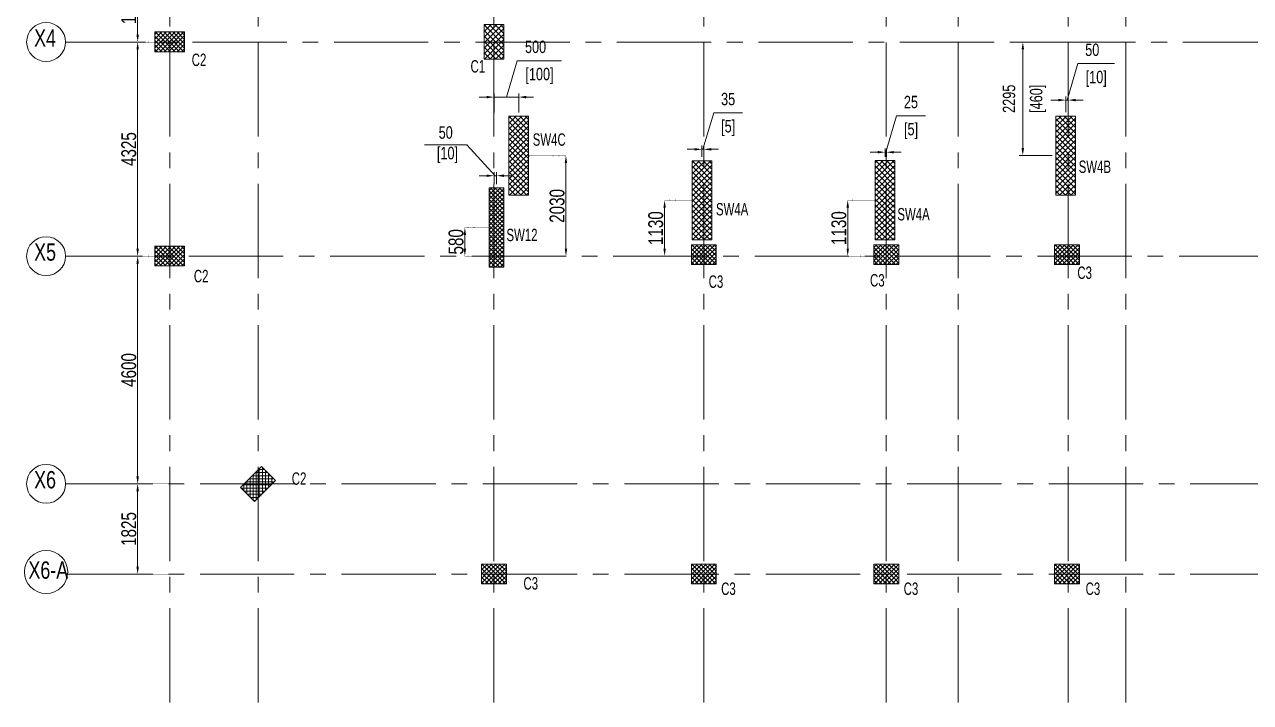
# Model space of a CAD drawing. Header units: millimetres. Extents: x 695 to 71867, y -1044 to 33059.
# Drawn here: x 695 to 25460, y 356 to 14051 of the extents above; entities that cross this region are included whole.
import ezdxf

# ---------------------------------------------------------------- set-up
doc = ezdxf.new("R2010")
doc.units = ezdxf.units.MM
for name, pattern in [('CENTER2', [28.575, 19.05, -3.175, 3.175, -3.175]), ('DASHED', [0.75, 0.5, -0.25]), ('DOT2', [3.175, 0, -3.175])]:
    doc.linetypes.add(name, pattern=pattern)
doc.layers.get('Defpoints').update_dxf_attribs({"color": 2, "lineweight": 40})
for name, color, linetype, lineweight in [('4 CEN NUM CIRCLE', 1, 'Continuous', 9), ('6 CEN NUM TEXT', 7, 'Continuous', 15), ('CENTER LINE', 251, 'CENTER2', 9), ('DIM', 1, 'Continuous', 18), ('N_TEXT', 7, 'Continuous', 15), ('NEW_SH', 6, 'Continuous', 15), ('SW GF', 6, 'Continuous', 15)]:
    doc.layers.add(name, color=color, linetype=linetype, lineweight=lineweight)
doc.styles.add('AV', font='swisscl.ttf')
doc.styles.add('KARTIK MISC', font='swisscl.ttf', dxfattribs={"width": 0.9, "height": 300})
doc.styles.add('NK 125', font='swisscl.ttf', dxfattribs={"height": 300})
doc.dimstyles.new('DIMENSION', dxfattribs={"dimtxt": 250, "dimasz": 150, "dimexe": 75, "dimexo": 75, "dimgap": 150, "dimtad": 1, "dimdec": 0, "dimrnd": 5, "dimzin": 3, "dimdsep": 46, "dimtxsty": 'AV', "dimcen": 0, "dimclrd": 4, "dimclre": 4, "dimclrt": 4, "dimadec": 0, "dimazin": 0, "dimtfac": 1, "dimtdec": 0, "dimtofl": 0, "dimtmove": 1, "dimatfit": 0, "dimfxl": 1, "dimtolj": 1, "dimtzin": 0, "dimlwd": 5, "dimlwe": 5, "dimarcsym": 0})
doc.dimstyles.new('ravi', dxfattribs={"dimtxt": 300, "dimasz": 150, "dimexe": 0.18, "dimexo": 0.0625, "dimgap": 25, "dimtad": 1, "dimdec": 0, "dimrnd": 5, "dimzin": 0, "dimdsep": 46, "dimtxsty": 'NK 125', "dimblk": 'ARCHTICK', "dimcen": 0.09, "dimdle": 1, "dimclrd": 256, "dimclre": 4, "dimclrt": 256, "dimadec": 0, "dimazin": 0, "dimtfac": 1, "dimtdec": 0, "dimtix": 1, "dimtofl": 0, "dimtmove": 0, "dimatfit": 3, "dimldrblk": 'OPEN90', "dimfxl": 3000, "dimfxlon": 1, "dimtolj": 1, "dimtzin": 0, "dimlwd": 5, "dimlwe": 5, "dimarcsym": 0})
pattern_1 = [(45, (0, 0), (-44.1941738, 44.1941738), []), (135, (0, 0), (-44.1941738, -44.1941738), [])]

# ---------------------------------------------------------------- blocks, each defined once
blk = doc.blocks.new('SW4')
at = {"layer": 'NEW_SH', "lineweight": 5, "ltscale": 200}
h = blk.add_hatch(dxfattribs=at)
h.set_pattern_fill('ANSI37', color=256, scale=25)
h.paths.add_polyline_path([(581977, -14332), (582377, -14332), (582377, -12732), (581977, -12732)])
blk.add_lwpolyline([(581977, -12732), (582377, -12732), (582377, -14332), (581977, -14332)], close=True, dxfattribs=at)
blk = doc.blocks.new('C1')
at = {"layer": 'NEW_SH', "lineweight": 5, "ltscale": 20}
h = blk.add_hatch(dxfattribs=at)
h.set_pattern_fill('ANSI37', color=6, scale=25)
h.paths.add_polyline_path([(571152, -1807), (571152, -2207), (571852, -2207), (571852, -1807)])
at = {"layer": 'NEW_SH', "color": 6, "lineweight": 5, "ltscale": 20}
blk.add_lwpolyline([(571152, -1807), (571852, -1807), (571852, -2207), (571152, -2207)], close=True, dxfattribs=at)
blk = doc.blocks.new('C3A')
at = {"layer": 'NEW_SH', "lineweight": 5}
h = blk.add_hatch(dxfattribs=at)
h.set_pattern_fill('ANSI37', color=256, scale=500)
h.set_pattern_definition(pattern_1)
h.paths.add_polyline_path([(-612508, 1551312), (-612908, 1551312), (-612908, 1550712), (-612508, 1550712)])
blk.add_lwpolyline([(-612908, 1551312), (-612508, 1551312), (-612508, 1550712), (-612908, 1550712)], close=True, dxfattribs=at)
blk = doc.blocks.new('C8')
at = {"layer": 'NEW_SH', "lineweight": 5}
h = blk.add_hatch(dxfattribs=at)
h.set_pattern_fill('ANSI37', color=256, scale=500)
h.set_pattern_definition(pattern_1)
h.paths.add_polyline_path([(-617609, 1561384), (-617609, 1561884), (-618009, 1561884), (-618009, 1561384)])
blk.add_lwpolyline([(-618009, 1561884), (-617609, 1561884), (-617609, 1561384), (-618009, 1561384)], close=True, dxfattribs=at)
blk = doc.blocks.new('SW12')
at = {"layer": 'NEW_SH', "lineweight": 5}
h = blk.add_hatch(dxfattribs=at)
h.set_pattern_fill('ANSI37', color=256, scale=500)
h.set_pattern_definition(pattern_1)
h.paths.add_polyline_path([(-541731, 1545107), (-541431, 1545107), (-541431, 1546707), (-541731, 1546707)])
blk.add_lwpolyline([(-541731, 1546707), (-541431, 1546707), (-541431, 1545107), (-541731, 1545107)], close=True, dxfattribs=at)
blk = doc.blocks.new('*D241')
at = {"layer": 'Defpoints', "color": 0, "transparency": 16777216}
for p in [(10179, 12585), (10179, 12201), (10679, 12201)]:
    blk.add_point(p, dxfattribs=at)
at = {"layer": 'N_TEXT', "color": 4, "lineweight": 5, "transparency": 16777216}
for p, q in [((10429, 12585), (10649, 13321)), ((10649, 13321), (11545, 13321)), ((10179, 12276), (10179, 12660)), ((10679, 12276), (10679, 12660)), ((10029, 12585), (9879, 12585)), ((10679, 12585), (10179, 12585)), ((10829, 12585), (10979, 12585))]:
    blk.add_line(p, q, dxfattribs=at)
at = {"layer": 'N_TEXT', "color": 4, "transparency": 16777216}
for points in [[(10029, 12610), (10029, 12560), (10179, 12585)], [(10829, 12610), (10829, 12560), (10679, 12585)]]:
    blk.add_solid(points, dxfattribs=at)
at = {"layer": 'N_TEXT', "color": 4, "transparency": 16777216, "char_height": 250, "attachment_point": 5, "style": 'AV'}
for s, insert in [('\\A1;500', (11018, 13599)), ('\\A1;[100]', (11097, 13013))]:
    blk.add_mtext(s, dxfattribs=dict(at, insert=insert))
blk = doc.blocks.new('*D180')
at = {"layer": 'Defpoints', "color": 0, "transparency": 16777216}
for p in [(10179, 10997), (10179, 10751), (10229, 10751)]:
    blk.add_point(p, dxfattribs=at)
at = {"layer": 'N_TEXT', "color": 4, "lineweight": 5, "transparency": 16777216}
for p, q in [((9631, 11624), (8774, 11624)), ((10204, 10997), (9631, 11624)), ((10029, 10997), (9879, 10997)), ((10179, 10826), (10179, 11072)), ((10229, 10997), (10179, 10997)), ((10229, 10826), (10229, 11072)), ((10379, 10997), (10529, 10997))]:
    blk.add_line(p, q, dxfattribs=at)
at = {"layer": 'N_TEXT', "color": 4, "transparency": 16777216}
for points in [[(10029, 11022), (10029, 10972), (10179, 10997)], [(10379, 11022), (10379, 10972), (10229, 10997)]]:
    blk.add_solid(points, dxfattribs=at)
at = {"layer": 'N_TEXT', "color": 4, "transparency": 16777216, "insert": (9203, 11624), "char_height": 250, "attachment_point": 5, "style": 'AV'}
blk.add_mtext('\\A1;50\\P [10]', dxfattribs=at)
blk = doc.blocks.new('*D242')
at = {"layer": 'Defpoints', "color": 0, "transparency": 16777216}
for p in [(14416, 11530), (14379, 11301), (14416, 11301)]:
    blk.add_point(p, dxfattribs=at)
at = {"layer": 'N_TEXT', "color": 4, "lineweight": 5, "transparency": 16777216}
for p, q in [((14397, 11530), (14618, 12266)), ((14618, 12266), (15200, 12266)), ((14229, 11530), (14079, 11530)), ((14379, 11376), (14379, 11605)), ((14379, 11530), (14416, 11530)), ((14416, 11376), (14416, 11605)), ((14566, 11530), (14716, 11530))]:
    blk.add_line(p, q, dxfattribs=at)
at = {"layer": 'N_TEXT', "color": 4, "transparency": 16777216}
for points in [[(14229, 11555), (14229, 11505), (14379, 11530)], [(14566, 11555), (14566, 11505), (14416, 11530)]]:
    blk.add_solid(points, dxfattribs=at)
at = {"layer": 'N_TEXT', "color": 4, "transparency": 16777216, "char_height": 250, "attachment_point": 5, "style": 'AV'}
for s, insert in [('\\A1;35', (14908, 12544)), ('\\A1;[5]', (14909, 11959))]:
    blk.add_mtext(s, dxfattribs=dict(at, insert=insert))
blk = doc.blocks.new('*D243')
at = {"layer": 'Defpoints', "color": 0, "transparency": 16777216}
for p in [(18104, 11472), (18079, 11304), (18104, 11304)]:
    blk.add_point(p, dxfattribs=at)
at = {"layer": 'N_TEXT', "color": 4, "lineweight": 5, "transparency": 16777216}
for p, q in [((18091, 11472), (18312, 12206)), ((18312, 12206), (18894, 12206)), ((17929, 11472), (17779, 11472)), ((18079, 11379), (18079, 11547)), ((18079, 11472), (18104, 11472)), ((18104, 11379), (18104, 11547)), ((18254, 11472), (18404, 11472))]:
    blk.add_line(p, q, dxfattribs=at)
at = {"layer": 'N_TEXT', "color": 4, "transparency": 16777216}
for points in [[(17929, 11497), (17929, 11447), (18079, 11472)], [(18254, 11497), (18254, 11447), (18104, 11472)]]:
    blk.add_solid(points, dxfattribs=at)
at = {"layer": 'N_TEXT', "color": 4, "transparency": 16777216, "char_height": 250, "attachment_point": 5, "style": 'AV'}
for s, insert in [('\\A1;25', (18601, 12484)), ('\\A1;[5]', (18603, 11900))]:
    blk.add_mtext(s, dxfattribs=dict(at, insert=insert))
blk = doc.blocks.new('*D244')
at = {"layer": 'Defpoints', "color": 0, "transparency": 16777216}
for p in [(21779, 12525), (21729, 12204), (21779, 12204)]:
    blk.add_point(p, dxfattribs=at)
at = {"layer": 'N_TEXT', "color": 4, "lineweight": 5, "transparency": 16777216}
for p, q in [((21754, 12525), (21974, 13261)), ((21974, 13261), (22713, 13261)), ((21579, 12525), (21429, 12525)), ((21729, 12279), (21729, 12600)), ((21729, 12525), (21779, 12525)), ((21779, 12279), (21779, 12600)), ((21929, 12525), (22079, 12525))]:
    blk.add_line(p, q, dxfattribs=at)
at = {"layer": 'N_TEXT', "color": 4, "transparency": 16777216}
for points in [[(21579, 12550), (21579, 12500), (21729, 12525)], [(21929, 12550), (21929, 12500), (21779, 12525)]]:
    blk.add_solid(points, dxfattribs=at)
at = {"layer": 'N_TEXT', "color": 4, "transparency": 16777216, "char_height": 250, "attachment_point": 5, "style": 'AV'}
for s, insert in [('\\A1;50', (22264, 13539)), ('\\A1;[10]', (22344, 12953))]:
    blk.add_mtext(s, dxfattribs=dict(at, insert=insert))
blk = doc.blocks.new('*D145')
at = {"layer": 'Defpoints', "color": 0, "transparency": 16777216}
for p in [(10079, 9951), (9590, 9373), (10079, 9373)]:
    blk.add_point(p, dxfattribs=at)
at = {"layer": 'DIM', "color": 4, "linetype": 'DOT2', "lineweight": 5, "transparency": 16777216}
for p, q in [((10079, 9951), (9590, 9951)), ((10079, 9373), (9590, 9373))]:
    blk.add_line(p, q, dxfattribs=at)
at = {"layer": 'DIM', "lineweight": 5, "transparency": 16777216}
blk.add_line((9590, 9801), (9590, 9523), dxfattribs=at)
at = {"layer": 'DIM', "transparency": 16777216}
for points in [[(9565, 9801), (9615, 9801), (9590, 9951)], [(9565, 9523), (9615, 9523), (9590, 9373)]]:
    blk.add_solid(points, dxfattribs=at)
at = {"layer": 'DIM', "transparency": 16777216, "insert": (9412, 9662), "char_height": 300, "attachment_point": 5, "rotation": 90, "style": 'NK 125'}
blk.add_mtext('\\A1;580', dxfattribs=at)
blk = doc.blocks.new('_Open90')
at = {"color": 0, "linetype": 'ByBlock', "lineweight": -2}
for p, q in [((0, 0), (-1, 0)), ((-0.5, 0.5), (0, 0)), ((0, 0), (-0.5, -0.5))]:
    blk.add_line(p, q, dxfattribs=at)
blk = doc.blocks.new('*D215')
at = {"layer": 'Defpoints', "color": 0, "transparency": 16777216}
for p in [(14179, 10501), (13625, 9373), (14166, 9373)]:
    blk.add_point(p, dxfattribs=at)
at = {"layer": 'DIM', "color": 4, "linetype": 'DOT2', "lineweight": 5, "transparency": 16777216}
for p, q in [((14179, 10501), (13625, 10501)), ((14166, 9373), (13625, 9373))]:
    blk.add_line(p, q, dxfattribs=at)
at = {"layer": 'DIM', "lineweight": 5, "transparency": 16777216}
blk.add_line((13625, 10351), (13625, 9523), dxfattribs=at)
at = {"layer": 'DIM', "transparency": 16777216}
for points in [[(13600, 10351), (13650, 10351), (13625, 10501)], [(13600, 9523), (13650, 9523), (13625, 9373)]]:
    blk.add_solid(points, dxfattribs=at)
at = {"layer": 'DIM', "transparency": 16777216, "insert": (13446, 9937), "char_height": 300, "attachment_point": 5, "rotation": 90, "style": 'NK 125'}
blk.add_mtext('\\A1;1130', dxfattribs=at)
blk = doc.blocks.new('*D216')
at = {"layer": 'Defpoints', "color": 0, "transparency": 16777216}
for p in [(17879, 10504), (17324, 9373), (17854, 9373)]:
    blk.add_point(p, dxfattribs=at)
at = {"layer": 'DIM', "color": 4, "linetype": 'DOT2', "lineweight": 5, "transparency": 16777216}
for p, q in [((17879, 10504), (17324, 10504)), ((17854, 9373), (17324, 9373))]:
    blk.add_line(p, q, dxfattribs=at)
at = {"layer": 'DIM', "lineweight": 5, "transparency": 16777216}
blk.add_line((17324, 10354), (17324, 9523), dxfattribs=at)
at = {"layer": 'DIM', "transparency": 16777216}
for points in [[(17299, 10354), (17349, 10354), (17324, 10504)], [(17299, 9523), (17349, 9523), (17324, 9373)]]:
    blk.add_solid(points, dxfattribs=at)
at = {"layer": 'DIM', "transparency": 16777216, "insert": (17146, 9938), "char_height": 300, "attachment_point": 5, "rotation": 90, "style": 'NK 125'}
blk.add_mtext('\\A1;1130', dxfattribs=at)
blk = doc.blocks.new('*D217')
at = {"layer": 'Defpoints', "color": 0, "transparency": 16777216}
for p in [(20861, 13698), (21529, 13698), (21529, 11404)]:
    blk.add_point(p, dxfattribs=at)
at = {"layer": 'N_TEXT', "color": 4, "lineweight": 5, "transparency": 16777216}
for p, q in [((21454, 13698), (20786, 13698)), ((20861, 11554), (20861, 13548)), ((21454, 11404), (20786, 11404))]:
    blk.add_line(p, q, dxfattribs=at)
at = {"layer": 'N_TEXT', "color": 4, "transparency": 16777216}
for points in [[(20836, 13548), (20886, 13548), (20861, 13698)], [(20836, 11554), (20886, 11554), (20861, 11404)]]:
    blk.add_solid(points, dxfattribs=at)
at = {"layer": 'N_TEXT', "color": 4, "transparency": 16777216, "char_height": 250, "attachment_point": 5, "rotation": 90, "style": 'AV'}
for s, insert in [('\\A1;2295', (20583, 12551)), ('\\A1;[460]', (21168, 12551))]:
    blk.add_mtext(s, dxfattribs=dict(at, insert=insert))
blk = doc.blocks.new('*D160')
at = {"layer": 'Defpoints', "color": 0, "transparency": 16777216}
for p in [(2980, 4772), (3628, 4772), (3628, 2948)]:
    blk.add_point(p, dxfattribs=at)
at = {"layer": 'DIM', "color": 4, "linetype": 'DOT2', "lineweight": 5, "transparency": 16777216}
for p, q in [((3628, 4772), (2980, 4772)), ((3628, 2948), (2980, 2948))]:
    blk.add_line(p, q, dxfattribs=at)
at = {"layer": 'DIM', "lineweight": 5, "transparency": 16777216}
blk.add_line((2980, 3098), (2980, 4622), dxfattribs=at)
at = {"layer": 'DIM', "transparency": 16777216}
for points in [[(2955, 4622), (3005, 4622), (2980, 4772)], [(2955, 3098), (3005, 3098), (2980, 2948)]]:
    blk.add_solid(points, dxfattribs=at)
at = {"layer": 'DIM', "transparency": 16777216, "insert": (2802, 3860), "char_height": 300, "attachment_point": 5, "rotation": 90, "style": 'NK 125'}
blk.add_mtext('\\A1;1825', dxfattribs=at)
blk = doc.blocks.new('*D161')
at = {"layer": 'Defpoints', "color": 0, "transparency": 16777216}
for p in [(2980, 9373), (3628, 9373), (3628, 4772)]:
    blk.add_point(p, dxfattribs=at)
at = {"layer": 'DIM', "color": 4, "linetype": 'DOT2', "lineweight": 5, "transparency": 16777216}
for p, q in [((3628, 9373), (2980, 9373)), ((3628, 4772), (2980, 4772))]:
    blk.add_line(p, q, dxfattribs=at)
at = {"layer": 'DIM', "lineweight": 5, "transparency": 16777216}
blk.add_line((2980, 4922), (2980, 9223), dxfattribs=at)
at = {"layer": 'DIM', "transparency": 16777216}
for points in [[(2955, 9223), (3005, 9223), (2980, 9373)], [(2955, 4922), (3005, 4922), (2980, 4772)]]:
    blk.add_solid(points, dxfattribs=at)
at = {"layer": 'DIM', "transparency": 16777216, "insert": (2802, 7072), "char_height": 300, "attachment_point": 5, "rotation": 90, "style": 'NK 125'}
blk.add_mtext('\\A1;4600', dxfattribs=at)
blk = doc.blocks.new('*D162')
at = {"layer": 'Defpoints', "color": 0, "transparency": 16777216}
for p in [(2980, 13698), (3628, 13698), (3628, 9373)]:
    blk.add_point(p, dxfattribs=at)
at = {"layer": 'DIM', "color": 4, "linetype": 'DOT2', "lineweight": 5, "transparency": 16777216}
for p, q in [((3628, 13698), (2980, 13698)), ((3628, 9373), (2980, 9373))]:
    blk.add_line(p, q, dxfattribs=at)
at = {"layer": 'DIM', "lineweight": 5, "transparency": 16777216}
blk.add_line((2980, 9523), (2980, 13548), dxfattribs=at)
at = {"layer": 'DIM', "transparency": 16777216}
for points in [[(2955, 13548), (3005, 13548), (2980, 13698)], [(2955, 9523), (3005, 9523), (2980, 9373)]]:
    blk.add_solid(points, dxfattribs=at)
at = {"layer": 'DIM', "transparency": 16777216, "insert": (2802, 11535), "char_height": 300, "attachment_point": 5, "rotation": 90, "style": 'NK 125'}
blk.add_mtext('\\A1;4325', dxfattribs=at)
blk = doc.blocks.new('*D165')
at = {"layer": 'Defpoints', "color": 0, "transparency": 16777216}
for p in [(3628, 15098), (2980, 13698), (3628, 13698)]:
    blk.add_point(p, dxfattribs=at)
at = {"layer": 'DIM', "color": 4, "linetype": 'DOT2', "lineweight": 5, "transparency": 16777216}
for p, q in [((3628, 15098), (2980, 15098)), ((3628, 13698), (2980, 13698))]:
    blk.add_line(p, q, dxfattribs=at)
at = {"layer": 'DIM', "lineweight": 5, "transparency": 16777216}
blk.add_line((2980, 14948), (2980, 13848), dxfattribs=at)
at = {"layer": 'DIM', "transparency": 16777216}
for points in [[(2955, 14948), (3005, 14948), (2980, 15098)], [(2955, 13848), (3005, 13848), (2980, 13698)]]:
    blk.add_solid(points, dxfattribs=at)
at = {"layer": 'DIM', "transparency": 16777216, "insert": (2802, 14398), "char_height": 300, "attachment_point": 5, "rotation": 90, "style": 'NK 125'}
blk.add_mtext('\\A1;1400', dxfattribs=at)
blk = doc.blocks.new('*D246')
at = {"layer": 'Defpoints', "color": 0, "transparency": 16777216}
for p in [(10879, 11401), (10879, 9373), (11632, 9373)]:
    blk.add_point(p, dxfattribs=at)
at = {"layer": 'DIM', "color": 4, "linetype": 'DOT2', "lineweight": 5, "transparency": 16777216}
for p, q in [((10879, 11401), (11633, 11401)), ((10879, 9373), (11633, 9373))]:
    blk.add_line(p, q, dxfattribs=at)
at = {"layer": 'DIM', "lineweight": 5, "transparency": 16777216}
blk.add_line((11632, 11251), (11632, 9523), dxfattribs=at)
at = {"layer": 'DIM', "transparency": 16777216}
for points in [[(11607, 11251), (11657, 11251), (11632, 11401)], [(11607, 9523), (11657, 9523), (11632, 9373)]]:
    blk.add_solid(points, dxfattribs=at)
at = {"layer": 'DIM', "transparency": 16777216, "insert": (11454, 10387), "char_height": 300, "attachment_point": 5, "rotation": 90, "style": 'NK 125'}
blk.add_mtext('\\A1;2030', dxfattribs=at)

msp = doc.modelspace()

# ---------------------------------------------------------------- linework, layer by layer
at = {"layer": '4 CEN NUM CIRCLE', "transparency": 16777216}
for centre, radius in [((1130.6, 13697.6), 392.8), ((1130.6, 9372.6), 392.8), ((1130.6, 4772.3), 392.8), ((1130.6, 2993.1), 436)]:
    msp.add_circle(centre, radius, dxfattribs=at)
at = {"layer": 'CENTER LINE', "linetype": 'CENTER2', "lineweight": 0, "ltscale": 100, "transparency": 16777216}
for p, q in [((3628, 355.9), (3628, 31428.7)), ((5416.4, 355.9), (5416.4, 31428.7)), ((10178, 355.9), (10178, 31428.7)), ((14415.5, 355.9), (14415.5, 31428.7)), ((18103, 355.9), (18103, 31428.7)), ((19553, 355.9), (19553, 31428.7)), ((21778, 355.9), (21778, 31428.7)), ((22940.5, 355.9), (22940.5, 31428.7)), ((71716.8, 13697.6), (1523.3, 13697.6)), ((71641.7, 9372.6), (1523.3, 9372.6)), ((71867.1, 4772.3), (1523.3, 4772.3)), ((71867.1, 2947.6), (1523.3, 2947.6))]:
    msp.add_line(p, q, dxfattribs=at)

# ---------------------------------------------------------------- block references
at = {"layer": 'NEW_SH', "transparency": 16777216}
for name, p, rotation in [('C3A', (-1547383.2, -599006.9), 270.0000000133847), ('C3A', (-1547383.2, -603331.9), 270.0000000133847), ('C8', (-1547217.9, -608407.3), 270), ('C8', (-1547217.9, -608407.3), 270), ('C8', (-1543530.4, -608407.3), 270), ('C8', (-1539880.4, -608407.3), 270), ('C3A', (-658070.1, -1525211.1), 314.9999999983088), ('C8', (-1551455.4, -614857.3), 270), ('C8', (-1547217.8, -614857.3), 270), ('C8', (-1543530.4, -614857.3), 270), ('C8', (-1539880.4, -614857.3), 270)]:
    msp.add_blockref(name, p, dxfattribs=dict(at, rotation=rotation))
at = {"layer": 'NEW_SH', "linetype": 'DASHED', "lineweight": 5, "transparency": 16777216, "rotation": 270}
msp.add_blockref('C1', (12185.4, 585203.7), dxfattribs=at)
at = {"layer": 'NEW_SH', "linetype": 'DASHED', "lineweight": 5, "transparency": 16777216}
for p in [(-571498.6, 24933), (-560448.6, 24935.2), (-567798.6, 24033), (-564098.6, 24035.2)]:
    msp.add_blockref('SW4', p, dxfattribs=at)
at = {"layer": 'NEW_SH', "transparency": 16777216}
msp.add_blockref('SW12', (551809.3, -1535955.9), dxfattribs=at)

# ---------------------------------------------------------------- texts
at = {"layer": '6 CEN NUM TEXT', "transparency": 16777216, "char_height": 350, "attachment_point": 1, "style": 'KARTIK MISC'}
for s, insert in [('{\\fSwis721 Cn BT|b0|i0|c0|p34;X4}', (889.4, 13955.6)), ('{\\fSwis721 Cn BT|b0|i0|c0|p34;X5}', (889.4, 9630.6)), ('{\\fSwis721 Cn BT|b0|i0|c0|p34;X6}', (889.4, 5030.4)), ('{\\fSwis721 Cn BT|b0|i0|c0|p34;X6-A}', (774.1, 3205.6))]:
    msp.add_mtext_dynamic_manual_height_columns(s, width=90.211, gutter_width=12.5, heights=[0], dxfattribs=dict(at, insert=insert))
at = {"layer": 'NEW_SH', "color": 4, "lineweight": 5, "transparency": 16777216, "char_height": 250, "width": 688.945, "attachment_point": 1, "style": 'KARTIK MISC'}
for s, insert in [('C2', (4072.5, 13463.2)), ('C1', (9704.6, 13331.6)), ('SW4C', (10961, 11852.6)), ('SW4B', (21989.8, 11303.2)), ('SW4A', (14662.2, 10445.5)), ('SW4A', (18326.7, 10344.7)), ('SW12', (10429.7, 9925.5, 0)), ('C3', (21963.2, 9162.3)), ('C2', (4115.1, 9095.1)), ('C3', (14515.1, 8983.4)), ('C3', (17774.6, 9010.4)), ('C2', (6093.6, 5004.5)), ('C3', (14767.1, 2778.9)), ('C3', (18454.6, 2778.9)), ('C3', (22129.6, 2778.9))]:
    msp.add_mtext(s, dxfattribs=dict(at, insert=insert))
at = {"layer": 'SW GF', "color": 4, "lineweight": 5, "transparency": 16777216, "insert": (10773.5, 2886.7), "char_height": 250, "width": 688.945, "attachment_point": 1, "style": 'KARTIK MISC'}
msp.add_mtext('C3', dxfattribs=at)

# ---------------------------------------------------------------- dimensions: what is measured, and where the dimension line sits
at = {"layer": 'DIM', "color": 1, "transparency": 16777216}
for base, p1, p2, override, picture, middle in [((2980.5, 13697.6), (3628, 15097.6), (3628, 13697.6), {"dimsah": 1}, '*D165', (2801.9, 14397.6)), ((2980.5, 13697.6), (3628, 9372.6), (3628, 13697.6), {"dimsah": 1}, '*D162', (2801.7, 11535.1)), ((11632.4, 9372.6), (10878.7, 11401.4), (10878.7, 9372.6), {"dimsah": 1}, '*D246', (11453.5, 10387)), ((13625, 9372.6), (14178.7, 10501.4), (14166.2, 9372.6), {"dimsah": 1}, '*D215', (13446.2, 9937)), ((17324.5, 9372.6), (17878.7, 10503.6), (17853.7, 9372.6), {"dimsah": 1}, '*D216', (17145.6, 9938.1)), ((9590.3, 9372.6), (10078.7, 9951.4), (10078.7, 9372.6), {"dimtad": 3, "dimsah": 1}, '*D145', (9411.7, 9662)), ((2980.5, 9372.6), (3628, 4772.3), (3628, 9372.6), {"dimsah": 1}, '*D161', (2801.9, 7072.4)), ((2980.5, 4772.3), (3628, 2947.6), (3628, 4772.3), {"dimsah": 1}, '*D160', (2801.9, 3859.9))]:
    dim = msp.add_linear_dim(base=base, p1=p1, p2=p2, angle=90, dimstyle='ravi', override=override, dxfattribs=at)
    dim.commit()
    dim.dimension.update_dxf_attribs({"geometry": picture, "text_midpoint": middle})
at = {"layer": 'N_TEXT', "transparency": 16777216}
for base, p1, p2, picture, middle in [((10178.7, 12585.1), (10678.7, 12201.4), (10178.7, 12201.4), '*D241', (10799.3, 13320.5)), ((21778.7, 12525.4), (21728.7, 12203.6), (21778.7, 12203.6), '*D244', (22124.3, 13260.8)), ((14416.2052, 11530.4869), (14378.7055, 11301.3624), (14416.2052, 11301.3624), '*D242', (14767.973, 12265.5459)), ((18103.7, 11471.5), (18078.7, 11303.6), (18103.7, 11303.6), '*D243', (18461.7, 12206.4))]:
    dim = msp.add_linear_dim(base=base, p1=p1, p2=p2, dimstyle='DIMENSION', override={"dimpost": '\\X'}, dxfattribs=at)
    dim.commit()
    dim.dimension.update_dxf_attribs({"geometry": picture, "text_midpoint": middle})
dim = msp.add_linear_dim(base=(20860.9, 13697.6), p1=(21528.7, 11403.6), p2=(21528.7, 13697.6), angle=90, dimstyle='DIMENSION', override={"dimpost": '\\X'}, dxfattribs=at)
dim.commit()
dim.dimension.update_dxf_attribs({"geometry": '*D217', "text_midpoint": (20860.9, 12550.6)})
dim = msp.add_linear_dim(base=(10178.7, 10997), p1=(10228.7, 10751.4), p2=(10178.7, 10751.4), dimstyle='DIMENSION', override={"dimpost": '\\X'}, dxfattribs=at)
dim.commit()
dim.dimension.update_dxf_attribs({"geometry": '*D180', "text_midpoint": (9481.3, 11623.9), "dimtype": 160})

doc.saveas('drawing.dxf')
